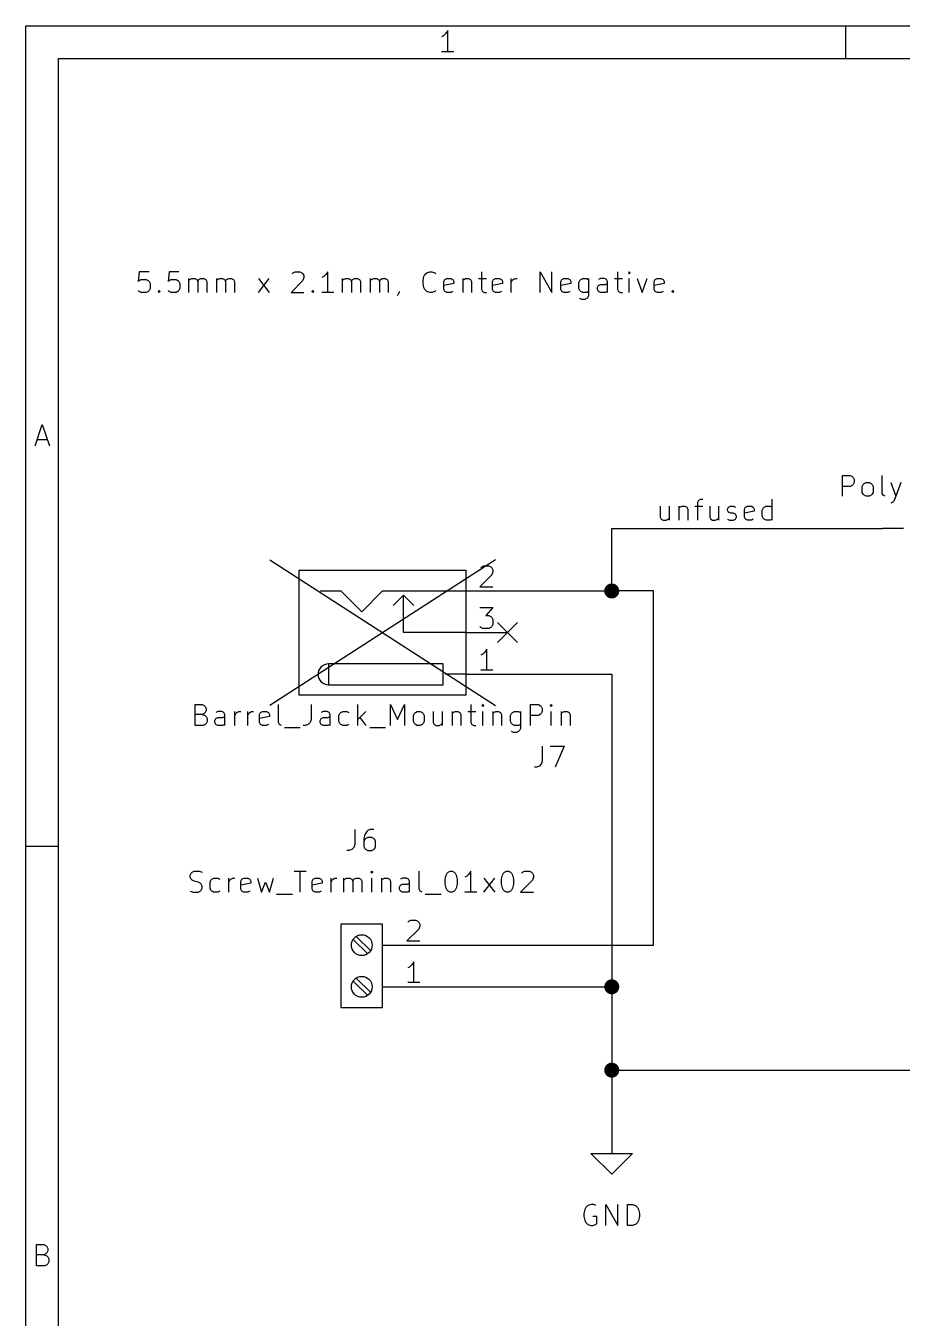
# Model space of a CAD drawing. Header units: millimetres. Extents: x 10 to 287, y -200 to -10.
# Drawn here: x 10 to 63.4, y -88.8 to -10 of the extents above; entities that cross this region are included whole.
import ezdxf

# ---------------------------------------------------------------- set-up
doc = ezdxf.new("R2010")
doc.units = ezdxf.units.MM
for name, color, linetype in [('BLUE', 174, 'CONTINUOUS'), ('GRAYTHREE', 253, 'CONTINUOUS'), ('GREENSIXTYFIVE', 129, 'CONTINUOUS'), ('LIGHTBLUE', 172, 'CONTINUOUS'), ('LIGHTGREEN', 92, 'CONTINUOUS'), ('LIGHTRED', 12, 'CONTINUOUS'), ('PURERED', 1, 'CONTINUOUS'), ('RED', 14, 'CONTINUOUS'), ('REDSIX', 19, 'CONTINUOUS'), ('WHITE', 250, 'CONTINUOUS')]:
    doc.layers.add(name, color=color, linetype=linetype)

msp = doc.modelspace()

# ---------------------------------------------------------------- linework, layer by layer
at = {"layer": 'BLUE', "linetype": 'CONTINUOUS'}
for p, q in [((38.7604, -46.3804), (39.9796, -47.5996)), ((39.9796, -46.3804), (38.7604, -47.5996))]:
    msp.add_line(p, q, dxfattribs=at)
at = {"layer": 'GRAYTHREE', "linetype": 'CONTINUOUS'}
for p, q in [((26.67, -50.8), (26.67, -43.18)), ((26.67, -43.18), (36.83, -43.18)), ((36.83, -43.18), (36.83, -50.8)), ((37.7372, -43.0439), (37.7976, -42.9834)), ((37.7976, -42.9834), (37.9186, -42.9229)), ((37.9186, -42.9229), (38.221, -42.9229)), ((38.221, -42.9229), (38.3419, -42.9834)), ((38.3419, -42.9834), (38.4024, -43.0439)), ((38.4024, -43.0439), (38.4629, -43.1648)), ((38.4629, -43.2858), (38.4024, -43.4672)), ((38.4629, -43.1648), (38.4629, -43.2858)), ((38.4024, -43.4672), (37.6767, -44.1929)), ((27.94, -44.45), (29.21, -44.45)), ((29.21, -44.45), (30.48, -45.72)), ((30.48, -45.72), (31.75, -44.45)), ((31.75, -44.45), (34.29, -44.45)), ((33.02, -44.704), (32.385, -45.339)), ((33.02, -44.704), (33.655, -45.339)), ((33.02, -46.99), (33.02, -44.704)), ((34.29, -44.45), (36.83, -44.45)), ((36.83, -44.45), (39.37, -44.45)), ((37.6767, -44.1929), (38.4629, -44.1929)), ((37.6767, -45.4629), (38.4629, -45.4629)), ((38.4629, -45.4629), (38.0395, -45.9467)), ((38.0395, -45.9467), (38.221, -45.9467)), ((38.221, -45.9467), (38.3419, -46.0072)), ((38.3419, -46.0072), (38.4024, -46.0677)), ((38.4024, -46.0677), (38.4629, -46.1886)), ((38.4629, -46.1886), (38.4629, -46.491)), ((36.83, -46.99), (33.02, -46.99)), ((36.83, -46.99), (39.37, -46.99)), ((37.7372, -46.6725), (37.6767, -46.612)), ((37.8581, -46.7329), (37.7372, -46.6725)), ((38.221, -46.7329), (37.8581, -46.7329)), ((38.3419, -46.6725), (38.221, -46.7329)), ((38.4024, -46.612), (38.3419, -46.6725)), ((38.4629, -46.491), (38.4024, -46.612)), ((38.1, -48.0029), (37.9791, -48.1844)), ((38.1, -49.2729), (38.1, -48.0029)), ((37.8581, -48.3053), (37.7372, -48.3658)), ((37.9791, -48.1844), (37.8581, -48.3053)), ((35.433, -48.895), (28.448, -48.895)), ((28.448, -48.895), (28.448, -50.165)), ((35.433, -50.165), (35.433, -48.895)), ((36.83, -49.53), (35.56, -49.53)), ((36.83, -49.53), (39.37, -49.53)), ((38.4629, -49.2729), (37.7372, -49.2729)), ((28.448, -50.165), (35.433, -50.165)), ((36.83, -50.8), (26.67, -50.8)), ((20.3201, -52.6491), (20.3201, -51.3791)), ((20.3201, -51.3791), (20.7435, -51.3791)), ((20.7435, -51.9839), (20.3201, -51.9839)), ((20.7435, -51.3791), (20.8644, -51.4396)), ((20.8644, -51.9234), (20.7435, -51.9839)), ((20.7435, -51.9839), (20.9249, -52.0444)), ((20.8644, -51.4396), (20.9249, -51.5001)), ((20.9249, -51.8629), (20.8644, -51.9234)), ((20.9249, -51.5001), (20.9854, -51.621)), ((20.9854, -51.742), (20.9249, -51.8629)), ((20.9854, -51.621), (20.9854, -51.742)), ((21.7111, -51.8025), (21.5901, -51.8629)), ((21.953, -51.8025), (21.7111, -51.8025)), ((22.0739, -51.8629), (21.953, -51.8025)), ((22.1344, -51.9839), (22.0739, -51.8629)), ((22.1344, -52.6491), (22.1344, -51.9839)), ((22.7391, -52.6491), (22.7391, -51.8025)), ((22.7391, -52.0444), (22.7996, -51.9234)), ((22.7996, -51.9234), (22.8601, -51.8629)), ((22.8601, -51.8629), (22.981, -51.8025)), ((22.981, -51.8025), (23.102, -51.8025)), ((23.5253, -52.6491), (23.5253, -51.8025)), ((23.5253, -52.0444), (23.5858, -51.9234)), ((23.5858, -51.9234), (23.6463, -51.8629)), ((23.6463, -51.8629), (23.7672, -51.8025)), ((23.7672, -51.8025), (23.8882, -51.8025)), ((24.2511, -51.9839), (24.3115, -51.8629)), ((24.2511, -52.4677), (24.2511, -51.9839)), ((24.3115, -51.8629), (24.4325, -51.8025)), ((24.4325, -51.8025), (24.6744, -51.8025)), ((24.6744, -51.8025), (24.7953, -51.8629)), ((24.7953, -51.8629), (24.8558, -51.9839)), ((24.8558, -51.9839), (24.8558, -52.1048)), ((25.4001, -52.4677), (25.4001, -51.3791)), ((27.3958, -51.3791), (27.3958, -52.2863)), ((28.1215, -51.8025), (28.0005, -51.8629)), ((28.3634, -51.8025), (28.1215, -51.8025)), ((28.4843, -51.8629), (28.3634, -51.8025)), ((28.5448, -51.9839), (28.4843, -51.8629)), ((28.5448, -52.6491), (28.5448, -51.9839)), ((29.0891, -52.0444), (29.1495, -51.9234)), ((29.1495, -51.9234), (29.21, -51.8629)), ((29.21, -51.8629), (29.331, -51.8025)), ((29.331, -51.8025), (29.5729, -51.8025)), ((29.5729, -51.8025), (29.6938, -51.8629)), ((30.2381, -52.6491), (30.2381, -51.3791)), ((30.7219, -51.8025), (30.2381, -52.2863)), ((32.2338, -52.6491), (32.2338, -51.3791)), ((32.2338, -51.3791), (32.6572, -52.2863)), ((32.6572, -52.2863), (33.0805, -51.3791)), ((33.0805, -51.3791), (33.0805, -52.6491)), ((33.6248, -52.0444), (33.6852, -51.9234)), ((33.6852, -51.9234), (33.7457, -51.8629)), ((33.7457, -51.8629), (33.8667, -51.8025)), ((33.8667, -51.8025), (34.0481, -51.8025)), ((34.0481, -51.8025), (34.169, -51.8629)), ((34.169, -51.8629), (34.2295, -51.9234)), ((34.2295, -51.9234), (34.29, -52.0444)), ((34.8342, -51.8025), (34.8342, -52.4677)), ((35.3785, -51.8025), (35.3785, -52.6491)), ((35.9832, -51.8025), (35.9832, -52.6491)), ((35.9832, -51.9234), (36.0437, -51.8629)), ((36.0437, -51.8629), (36.1647, -51.8025)), ((36.1647, -51.8025), (36.3461, -51.8025)), ((36.3461, -51.8025), (36.467, -51.8629)), ((36.467, -51.8629), (36.5275, -51.9839)), ((36.5275, -51.9839), (36.5275, -52.6491)), ((36.9508, -51.8025), (37.4346, -51.8025)), ((37.1322, -51.3791), (37.1322, -52.4677)), ((37.8579, -51.3791), (37.7975, -51.4396)), ((37.7975, -51.4396), (37.8579, -51.5001)), ((37.9184, -51.4396), (37.8579, -51.3791)), ((37.8579, -51.3791), (37.8579, -51.5001)), ((37.8579, -51.5001), (37.9184, -51.4396)), ((37.8579, -52.6491), (37.8579, -51.8025)), ((38.4627, -51.8025), (38.4627, -52.6491)), ((38.4627, -51.9234), (38.5232, -51.8629)), ((38.5232, -51.8629), (38.6442, -51.8025)), ((38.6442, -51.8025), (38.8256, -51.8025)), ((38.8256, -51.8025), (38.9465, -51.8629)), ((38.9465, -51.8629), (39.007, -51.9839)), ((39.007, -51.9839), (39.007, -52.6491)), ((39.5513, -52.0444), (39.6117, -51.9234)), ((39.6117, -51.9234), (39.6722, -51.8629)), ((39.6722, -51.8629), (39.7932, -51.8025)), ((39.7932, -51.8025), (40.0351, -51.8025)), ((40.0351, -51.8025), (40.156, -51.8629)), ((40.156, -51.8025), (40.156, -52.8306)), ((40.7607, -52.6491), (40.7607, -51.3791)), ((40.7607, -51.3791), (41.2445, -51.3791)), ((41.2445, -51.3791), (41.3655, -51.4396)), ((41.3655, -51.9839), (41.2445, -52.0444)), ((41.3655, -51.4396), (41.426, -51.5001)), ((41.426, -51.9234), (41.3655, -51.9839)), ((41.426, -51.5001), (41.4864, -51.621)), ((41.4864, -51.8025), (41.426, -51.9234)), ((41.4864, -51.621), (41.4864, -51.8025)), ((42.0307, -51.3791), (41.9703, -51.4396)), ((41.9703, -51.4396), (42.0307, -51.5001)), ((42.0912, -51.4396), (42.0307, -51.3791)), ((42.0307, -51.3791), (42.0307, -51.5001)), ((42.0307, -51.5001), (42.0912, -51.4396)), ((42.0307, -52.6491), (42.0307, -51.8025)), ((42.6355, -51.8025), (42.6355, -52.6491)), ((42.6355, -51.9234), (42.696, -51.8629)), ((42.696, -51.8629), (42.817, -51.8025)), ((42.817, -51.8025), (42.9984, -51.8025)), ((42.9984, -51.8025), (43.1193, -51.8629)), ((43.1193, -51.8629), (43.1798, -51.9839)), ((43.1798, -51.9839), (43.1798, -52.6491)), ((20.8039, -52.6491), (20.3201, -52.6491)), ((20.9249, -52.5887), (20.8039, -52.6491)), ((20.9249, -52.0444), (20.9854, -52.1048)), ((20.9854, -52.5282), (20.9249, -52.5887)), ((20.9854, -52.1048), (21.0458, -52.2258)), ((21.0458, -52.4072), (20.9854, -52.5282)), ((21.0458, -52.2258), (21.0458, -52.4072)), ((21.5297, -52.3467), (21.5901, -52.2258)), ((21.5297, -52.4677), (21.5297, -52.3467)), ((21.5901, -52.5887), (21.5297, -52.4677)), ((21.5901, -52.2258), (21.7111, -52.1653)), ((21.7111, -52.6491), (21.5901, -52.5887)), ((21.7111, -52.1653), (22.0135, -52.1653)), ((22.0135, -52.6491), (21.7111, -52.6491)), ((22.0135, -52.1653), (22.1344, -52.1048)), ((22.1344, -52.5887), (22.0135, -52.6491)), ((24.8558, -52.1048), (24.2511, -52.2258)), ((24.3115, -52.5887), (24.2511, -52.4677)), ((24.4325, -52.6491), (24.3115, -52.5887)), ((24.6744, -52.6491), (24.4325, -52.6491)), ((24.7953, -52.5887), (24.6744, -52.6491)), ((25.4606, -52.5887), (25.4001, -52.4677)), ((25.5816, -52.6491), (25.4606, -52.5887)), ((25.763, -52.7701), (26.7306, -52.7701)), ((27.0329, -52.6491), (26.912, -52.6491)), ((27.2144, -52.5887), (27.0329, -52.6491)), ((27.3353, -52.4677), (27.2144, -52.5887)), ((27.3958, -52.2863), (27.3353, -52.4677)), ((27.9401, -52.3467), (28.0005, -52.2258)), ((27.9401, -52.4677), (27.9401, -52.3467)), ((28.0005, -52.5887), (27.9401, -52.4677)), ((28.0005, -52.2258), (28.1215, -52.1653)), ((28.1215, -52.6491), (28.0005, -52.5887)), ((28.1215, -52.1653), (28.4239, -52.1653)), ((28.4239, -52.6491), (28.1215, -52.6491)), ((28.4239, -52.1653), (28.5448, -52.1048)), ((28.5448, -52.5887), (28.4239, -52.6491)), ((29.0891, -52.4072), (29.0891, -52.0444)), ((29.1495, -52.5282), (29.0891, -52.4072)), ((29.21, -52.5887), (29.1495, -52.5282)), ((29.331, -52.6491), (29.21, -52.5887)), ((29.5729, -52.6491), (29.331, -52.6491)), ((29.6938, -52.5887), (29.5729, -52.6491)), ((30.3591, -52.1653), (30.7219, -52.6491)), ((30.9639, -52.7701), (31.9315, -52.7701)), ((33.6248, -52.4072), (33.6248, -52.0444)), ((33.6852, -52.5282), (33.6248, -52.4072)), ((33.7457, -52.5887), (33.6852, -52.5282)), ((33.8667, -52.6491), (33.7457, -52.5887)), ((34.0481, -52.6491), (33.8667, -52.6491)), ((34.169, -52.5887), (34.0481, -52.6491)), ((34.2295, -52.5282), (34.169, -52.5887)), ((34.29, -52.4072), (34.2295, -52.5282)), ((34.29, -52.0444), (34.29, -52.4072)), ((34.8342, -52.4677), (34.8947, -52.5887)), ((34.8947, -52.5887), (35.0157, -52.6491)), ((35.0157, -52.6491), (35.1971, -52.6491)), ((35.1971, -52.6491), (35.318, -52.5887)), ((35.318, -52.5887), (35.3785, -52.5282)), ((37.1322, -52.4677), (37.1927, -52.5887)), ((37.1927, -52.5887), (37.3137, -52.6491)), ((37.3137, -52.6491), (37.4346, -52.6491)), ((39.5513, -52.4072), (39.5513, -52.0444)), ((39.6117, -52.5282), (39.5513, -52.4072)), ((39.6722, -52.5887), (39.6117, -52.5282)), ((39.7932, -52.6491), (39.6722, -52.5887)), ((40.0351, -52.6491), (39.7932, -52.6491)), ((40.156, -52.5887), (40.0351, -52.6491)), ((41.2445, -52.0444), (40.7607, -52.0444)), ((39.7327, -53.0725), (39.6117, -53.012)), ((39.9141, -53.0725), (39.7327, -53.0725)), ((40.0351, -53.012), (39.9141, -53.0725)), ((40.0955, -52.9515), (40.0351, -53.012)), ((40.156, -52.8306), (40.0955, -52.9515)), ((41.4867, -53.9191), (41.4867, -54.8263)), ((41.9705, -53.9191), (42.8171, -53.9191)), ((42.8171, -53.9191), (42.2729, -55.1891)), ((41.3053, -55.1287), (41.1238, -55.1891)), ((41.4262, -55.0077), (41.3053, -55.1287)), ((41.4867, -54.8263), (41.4262, -55.0077)), ((41.1238, -55.1891), (41.0029, -55.1891))]:
    msp.add_line(p, q, dxfattribs=at)
at = {"layer": 'GRAYTHREE'}
msp.add_arc((28.45, -49.53), 0.635, 90.180459, 269.819541, dxfattribs=at)
msp.add_arc((28.45, -49.53), 0.635, 90.180459, 269.819541, dxfattribs=at)
at = {"layer": 'GREENSIXTYFIVE', "linetype": 'CONTINUOUS'}
for p, q in [((59.7807, -38.6791), (59.7807, -37.4091)), ((59.7807, -37.4091), (60.2645, -37.4091)), ((60.2645, -37.4091), (60.3855, -37.4696)), ((60.3855, -37.4696), (60.446, -37.5301)), ((60.446, -37.5301), (60.5064, -37.651)), ((60.5064, -37.651), (60.5064, -37.8325)), ((62.1997, -38.4977), (62.1997, -37.4091)), ((60.2645, -38.0744), (59.7807, -38.0744)), ((60.3855, -38.0139), (60.2645, -38.0744)), ((60.446, -37.9534), (60.3855, -38.0139)), ((60.5064, -37.8325), (60.446, -37.9534)), ((60.9903, -38.0744), (61.0507, -37.9534)), ((60.9903, -38.4372), (60.9903, -38.0744)), ((61.0507, -38.5582), (60.9903, -38.4372)), ((61.0507, -37.9534), (61.1112, -37.8929)), ((61.1112, -38.6187), (61.0507, -38.5582)), ((61.1112, -37.8929), (61.2322, -37.8325)), ((61.2322, -37.8325), (61.4136, -37.8325)), ((61.4136, -37.8325), (61.5345, -37.8929)), ((61.5345, -37.8929), (61.595, -37.9534)), ((61.595, -38.5582), (61.5345, -38.6187)), ((61.595, -37.9534), (61.6555, -38.0744)), ((61.6555, -38.4372), (61.595, -38.5582)), ((61.6555, -38.0744), (61.6555, -38.4372)), ((62.2602, -38.6187), (62.1997, -38.4977)), ((62.744, -37.8325), (63.0464, -38.6791)), ((63.3487, -37.8325), (63.0464, -38.6791)), ((61.2322, -38.6791), (61.1112, -38.6187)), ((61.4136, -38.6791), (61.2322, -38.6791)), ((61.5345, -38.6187), (61.4136, -38.6791)), ((62.3812, -38.6791), (62.2602, -38.6187)), ((62.8649, -39.042), (62.744, -39.1025)), ((62.9254, -38.9815), (62.8649, -39.042)), ((63.0464, -38.6791), (62.9254, -38.9815)), ((30.0566, -58.9991), (30.0566, -59.9063)), ((30.8428, -59.0596), (30.7823, -59.1201)), ((30.9637, -58.9991), (30.8428, -59.0596)), ((31.2056, -58.9991), (30.9637, -58.9991)), ((30.6613, -59.3015), (30.6009, -59.5434)), ((30.6009, -59.5434), (30.6009, -60.0272)), ((30.6613, -59.6039), (30.6009, -59.7248)), ((30.7823, -59.1201), (30.6613, -59.3015)), ((30.7218, -59.5434), (30.6613, -59.6039)), ((30.8428, -59.4829), (30.7218, -59.5434)), ((31.0847, -59.4829), (30.8428, -59.4829)), ((31.2056, -59.5434), (31.0847, -59.4829)), ((31.2661, -59.6039), (31.2056, -59.5434)), ((31.3266, -59.7248), (31.2661, -59.6039)), ((31.3266, -60.0272), (31.3266, -59.7248)), ((29.6937, -60.2691), (29.5728, -60.2691)), ((29.8752, -60.2087), (29.6937, -60.2691)), ((29.9961, -60.0877), (29.8752, -60.2087)), ((30.0566, -59.9063), (29.9961, -60.0877)), ((30.6009, -60.0272), (30.6613, -60.1482)), ((30.6613, -60.1482), (30.7218, -60.2087)), ((30.7218, -60.2087), (30.8428, -60.2691)), ((30.8428, -60.2691), (31.0847, -60.2691)), ((31.0847, -60.2691), (31.2056, -60.2087)), ((31.2056, -60.2087), (31.2661, -60.1482)), ((31.2661, -60.1482), (31.3266, -60.0272)), ((20.0177, -61.781), (20.0781, -61.6601)), ((20.0177, -61.902), (20.0177, -61.781)), ((20.0781, -62.0229), (20.0177, -61.902)), ((20.0781, -61.6601), (20.1386, -61.5996)), ((20.1386, -62.0834), (20.0781, -62.0229)), ((20.1386, -61.5996), (20.2596, -61.5391)), ((20.2596, -62.1439), (20.1386, -62.0834)), ((20.2596, -61.5391), (20.5619, -61.5391)), ((20.5015, -62.2044), (20.2596, -62.1439)), ((20.6224, -62.2648), (20.5015, -62.2044)), ((20.5619, -61.5391), (20.7434, -61.5996)), ((21.2272, -62.2044), (21.2876, -62.0834)), ((21.2272, -62.5672), (21.2272, -62.2044)), ((21.2876, -62.0834), (21.3481, -62.0229)), ((21.3481, -62.0229), (21.4691, -61.9625)), ((21.4691, -61.9625), (21.711, -61.9625)), ((21.711, -61.9625), (21.8319, -62.0229)), ((22.3762, -62.8091), (22.3762, -61.9625)), ((22.3762, -62.2044), (22.4367, -62.0834)), ((22.4367, -62.0834), (22.4972, -62.0229)), ((22.4972, -62.0229), (22.6181, -61.9625)), ((22.6181, -61.9625), (22.7391, -61.9625)), ((23.102, -62.1439), (23.1624, -62.0229)), ((23.102, -62.6277), (23.102, -62.1439)), ((23.1624, -62.0229), (23.2834, -61.9625)), ((23.2834, -61.9625), (23.5253, -61.9625)), ((23.5253, -61.9625), (23.6462, -62.0229)), ((23.6462, -62.0229), (23.7067, -62.1439)), ((23.7067, -62.1439), (23.7067, -62.2648)), ((24.1301, -61.9625), (24.372, -62.8091)), ((24.372, -62.8091), (24.6139, -62.2044)), ((24.6139, -62.2044), (24.8558, -62.8091)), ((24.8558, -62.8091), (25.0977, -61.9625)), ((26.3677, -61.5391), (27.0934, -61.5391)), ((26.7306, -62.8091), (26.7306, -61.5391)), ((27.4563, -62.1439), (27.5167, -62.0229)), ((27.4563, -62.6277), (27.4563, -62.1439)), ((27.5167, -62.0229), (27.6377, -61.9625)), ((27.6377, -61.9625), (27.8796, -61.9625)), ((27.8796, -61.9625), (28.0005, -62.0229)), ((28.0005, -62.0229), (28.061, -62.1439)), ((28.061, -62.1439), (28.061, -62.2648)), ((28.6053, -62.8091), (28.6053, -61.9625)), ((28.6053, -62.2044), (28.6658, -62.0834)), ((28.6658, -62.0834), (28.7263, -62.0229)), ((28.7263, -62.0229), (28.8472, -61.9625)), ((28.8472, -61.9625), (28.9682, -61.9625)), ((29.3915, -62.8091), (29.3915, -61.9625)), ((29.3915, -62.0834), (29.452, -62.0229)), ((29.452, -62.0229), (29.573, -61.9625)), ((29.573, -61.9625), (29.7544, -61.9625)), ((29.7544, -61.9625), (29.8753, -62.0229)), ((29.8753, -62.0229), (29.9358, -62.1439)), ((29.9358, -62.1439), (29.9963, -62.0229)), ((29.9358, -62.1439), (29.9358, -62.8091)), ((29.9963, -62.0229), (30.1172, -61.9625)), ((30.1172, -61.9625), (30.2987, -61.9625)), ((30.2987, -61.9625), (30.4196, -62.0229)), ((30.4196, -62.0229), (30.4801, -62.1439)), ((30.4801, -62.1439), (30.4801, -62.8091)), ((31.0848, -61.5391), (31.0244, -61.5996)), ((31.0244, -61.5996), (31.0848, -61.6601)), ((31.1453, -61.5996), (31.0848, -61.5391)), ((31.0848, -61.5391), (31.0848, -61.6601)), ((31.0848, -61.6601), (31.1453, -61.5996)), ((31.0848, -62.8091), (31.0848, -61.9625)), ((31.6896, -61.9625), (31.6896, -62.8091)), ((31.6896, -62.0834), (31.7501, -62.0229)), ((31.7501, -62.0229), (31.8711, -61.9625)), ((31.8711, -61.9625), (32.0525, -61.9625)), ((32.0525, -61.9625), (32.1734, -62.0229)), ((32.1734, -62.0229), (32.2339, -62.1439)), ((32.2339, -62.1439), (32.2339, -62.8091)), ((32.9596, -61.9625), (32.8386, -62.0229)), ((33.2015, -61.9625), (32.9596, -61.9625)), ((33.3224, -62.0229), (33.2015, -61.9625)), ((33.3829, -62.1439), (33.3224, -62.0229)), ((33.3829, -62.8091), (33.3829, -62.1439)), ((33.9876, -62.6277), (33.9876, -61.5391)), ((35.56, -62.0229), (35.6204, -61.781)), ((35.56, -62.3253), (35.56, -62.0229)), ((35.6204, -61.781), (35.6809, -61.6601)), ((35.6809, -61.6601), (35.7414, -61.5996)), ((35.7414, -61.5996), (35.8623, -61.5391)), ((35.8623, -61.5391), (35.9833, -61.5391)), ((35.9833, -61.5391), (36.1042, -61.5996)), ((36.1042, -61.5996), (36.1647, -61.6601)), ((36.1647, -61.6601), (36.2252, -61.781)), ((36.2252, -61.781), (36.2857, -62.0229)), ((36.2857, -62.0229), (36.2857, -62.3253)), ((36.8904, -61.8415), (36.7695, -61.902)), ((37.0114, -61.7206), (36.8904, -61.8415)), ((37.1323, -61.5391), (37.0114, -61.7206)), ((37.1323, -62.8091), (37.1323, -61.5391)), ((37.9185, -62.8091), (38.5837, -61.9625)), ((37.9185, -61.9625), (38.5837, -62.8091)), ((39.0071, -62.0229), (39.0675, -61.781)), ((39.0071, -62.3253), (39.0071, -62.0229)), ((39.0675, -61.781), (39.128, -61.6601)), ((39.128, -61.6601), (39.1885, -61.5996)), ((39.1885, -61.5996), (39.3094, -61.5391)), ((39.3094, -61.5391), (39.4304, -61.5391)), ((39.4304, -61.5391), (39.5513, -61.5996)), ((39.5513, -61.5996), (39.6118, -61.6601)), ((39.6118, -61.6601), (39.6723, -61.781)), ((39.6723, -61.781), (39.7328, -62.0229)), ((39.7328, -62.0229), (39.7328, -62.3253)), ((40.8818, -62.0834), (40.1561, -62.8091)), ((40.2166, -61.6601), (40.277, -61.5996)), ((40.277, -61.5996), (40.398, -61.5391)), ((40.398, -61.5391), (40.7004, -61.5391)), ((40.7004, -61.5391), (40.8213, -61.5996)), ((40.8213, -61.5996), (40.8818, -61.6601)), ((40.8818, -61.6601), (40.9423, -61.781)), ((40.9423, -61.902), (40.8818, -62.0834)), ((40.9423, -61.781), (40.9423, -61.902)), ((20.0177, -62.7487), (20.1991, -62.8091)), ((20.1991, -62.8091), (20.5015, -62.8091)), ((20.5015, -62.8091), (20.6224, -62.7487)), ((20.6829, -62.3253), (20.6224, -62.2648)), ((20.6224, -62.7487), (20.6829, -62.6882)), ((20.7434, -62.4463), (20.6829, -62.3253)), ((20.6829, -62.6882), (20.7434, -62.5672)), ((20.7434, -62.5672), (20.7434, -62.4463)), ((21.2876, -62.6882), (21.2272, -62.5672)), ((21.3481, -62.7487), (21.2876, -62.6882)), ((21.4691, -62.8091), (21.3481, -62.7487)), ((21.711, -62.8091), (21.4691, -62.8091)), ((21.8319, -62.7487), (21.711, -62.8091)), ((23.7067, -62.2648), (23.102, -62.3858)), ((23.1624, -62.7487), (23.102, -62.6277)), ((23.2834, -62.8091), (23.1624, -62.7487)), ((23.5253, -62.8091), (23.2834, -62.8091)), ((23.6462, -62.7487), (23.5253, -62.8091)), ((25.2792, -62.9301), (26.2468, -62.9301)), ((28.061, -62.2648), (27.4563, -62.3858)), ((27.5167, -62.7487), (27.4563, -62.6277)), ((27.6377, -62.8091), (27.5167, -62.7487)), ((27.8796, -62.8091), (27.6377, -62.8091)), ((28.0005, -62.7487), (27.8796, -62.8091)), ((32.7782, -62.5067), (32.8386, -62.3858)), ((32.7782, -62.6277), (32.7782, -62.5067)), ((32.8386, -62.7487), (32.7782, -62.6277)), ((32.8386, -62.3858), (32.9596, -62.3253)), ((32.9596, -62.8091), (32.8386, -62.7487)), ((32.9596, -62.3253), (33.262, -62.3253)), ((33.262, -62.8091), (32.9596, -62.8091)), ((33.262, -62.3253), (33.3829, -62.2648)), ((33.3829, -62.7487), (33.262, -62.8091)), ((34.0481, -62.7487), (33.9876, -62.6277)), ((34.1691, -62.8091), (34.0481, -62.7487)), ((34.3505, -62.9301), (35.3181, -62.9301)), ((35.6204, -62.5672), (35.56, -62.3253)), ((35.6809, -62.6882), (35.6204, -62.5672)), ((35.7414, -62.7487), (35.6809, -62.6882)), ((35.8623, -62.8091), (35.7414, -62.7487)), ((35.9833, -62.8091), (35.8623, -62.8091)), ((36.1042, -62.7487), (35.9833, -62.8091)), ((36.1647, -62.6882), (36.1042, -62.7487)), ((36.2252, -62.5672), (36.1647, -62.6882)), ((36.2857, -62.3253), (36.2252, -62.5672)), ((37.4952, -62.8091), (36.7695, -62.8091)), ((39.0675, -62.5672), (39.0071, -62.3253)), ((39.128, -62.6882), (39.0675, -62.5672)), ((39.1885, -62.7487), (39.128, -62.6882)), ((39.3094, -62.8091), (39.1885, -62.7487)), ((39.4304, -62.8091), (39.3094, -62.8091)), ((39.5513, -62.7487), (39.4304, -62.8091)), ((39.6118, -62.6882), (39.5513, -62.7487)), ((39.6723, -62.5672), (39.6118, -62.6882)), ((39.7328, -62.3253), (39.6723, -62.5672)), ((40.1561, -62.8091), (40.9423, -62.8091)), ((44.2686, -81.9197), (44.1476, -82.0407)), ((44.45, -81.8592), (44.2686, -81.9197)), ((44.6314, -81.8592), (44.45, -81.8592)), ((44.7524, -81.9197), (44.6314, -81.8592)), ((45.3571, -83.1292), (45.3571, -81.8592)), ((45.3571, -81.8592), (46.0828, -83.1292)), ((46.0828, -83.1292), (46.0828, -81.8592)), ((46.6876, -83.1292), (46.6876, -81.8592)), ((46.6876, -81.8592), (46.99, -81.8592)), ((46.99, -81.8592), (47.1714, -81.9197)), ((47.1714, -81.9197), (47.2924, -82.0407)), ((44.0871, -82.1616), (44.0267, -82.4035)), ((44.0267, -82.4035), (44.0267, -82.5849)), ((44.0267, -82.5849), (44.0871, -82.8268)), ((44.1476, -82.0407), (44.0871, -82.1616)), ((44.8128, -82.5849), (44.5709, -82.5849)), ((44.8128, -83.0083), (44.8128, -82.5849)), ((47.2924, -82.0407), (47.3529, -82.1616)), ((47.3529, -82.1616), (47.4133, -82.4035)), ((47.4133, -82.5849), (47.3529, -82.8268)), ((47.4133, -82.4035), (47.4133, -82.5849)), ((44.0871, -82.8268), (44.1476, -82.9478)), ((44.1476, -82.9478), (44.2686, -83.0688)), ((44.2686, -83.0688), (44.45, -83.1292)), ((44.45, -83.1292), (44.5709, -83.1292)), ((44.5709, -83.1292), (44.7524, -83.0688)), ((44.7524, -83.0688), (44.8128, -83.0083)), ((46.99, -83.1292), (46.6876, -83.1292)), ((47.1714, -83.0688), (46.99, -83.1292)), ((47.2924, -82.9478), (47.1714, -83.0688)), ((47.3529, -82.8268), (47.2924, -82.9478))]:
    msp.add_line(p, q, dxfattribs=at)
at = {"layer": 'LIGHTBLUE', "linetype": 'CONTINUOUS'}
for p, q in [((16.9167, -24.9862), (16.8563, -25.591)), ((17.5215, -24.9862), (16.9167, -24.9862)), ((18.731, -24.9862), (18.6706, -25.591)), ((19.3358, -24.9862), (18.731, -24.9862)), ((26.23, -25.1072), (26.2904, -25.0467)), ((26.2904, -25.0467), (26.4114, -24.9862)), ((26.4114, -24.9862), (26.7138, -24.9862)), ((26.7138, -24.9862), (26.8347, -25.0467)), ((26.8347, -25.0467), (26.8952, -25.1072)), ((26.8952, -25.1072), (26.9557, -25.2281)), ((28.2862, -25.1677), (28.1652, -25.2886)), ((28.4071, -24.9862), (28.2862, -25.1677)), ((28.4071, -26.2562), (28.4071, -24.9862)), ((34.2732, -25.2886), (34.3337, -25.1677)), ((34.3337, -25.1677), (34.4547, -25.0467)), ((34.4547, -25.0467), (34.6361, -24.9862)), ((34.6361, -24.9862), (34.757, -24.9862)), ((34.757, -24.9862), (34.9385, -25.0467)), ((34.9385, -25.0467), (34.9989, -25.1072)), ((37.7808, -24.9862), (37.7808, -26.0748)), ((41.3489, -26.2562), (41.3489, -24.9862)), ((41.3489, -24.9862), (42.0746, -26.2562)), ((42.0746, -26.2562), (42.0746, -24.9862)), ((46.066, -24.9862), (46.066, -26.0748)), ((46.7917, -24.9862), (46.7313, -25.0467)), ((46.7313, -25.0467), (46.7917, -25.1072)), ((46.8522, -25.0467), (46.7917, -24.9862)), ((46.7917, -24.9862), (46.7917, -25.1072)), ((46.7917, -25.1072), (46.8522, -25.0467)), ((16.8563, -25.591), (16.9167, -25.5305)), ((16.9167, -25.5305), (17.0377, -25.47)), ((17.0377, -25.47), (17.3401, -25.47)), ((17.3401, -25.47), (17.461, -25.5305)), ((17.461, -25.5305), (17.5215, -25.591)), ((17.5215, -25.591), (17.582, -25.7119)), ((17.582, -25.7119), (17.582, -26.0143)), ((18.6706, -25.591), (18.731, -25.5305)), ((18.731, -25.5305), (18.852, -25.47)), ((18.852, -25.47), (19.1544, -25.47)), ((19.1544, -25.47), (19.2753, -25.5305)), ((19.2753, -25.5305), (19.3358, -25.591)), ((19.3358, -25.591), (19.3963, -25.7119)), ((19.3963, -25.7119), (19.3963, -26.0143)), ((19.9405, -26.2562), (19.9405, -25.4096)), ((19.9405, -25.5305), (20.001, -25.47)), ((20.001, -25.47), (20.122, -25.4096)), ((20.122, -25.4096), (20.3034, -25.4096)), ((20.3034, -25.4096), (20.4243, -25.47)), ((20.4243, -25.47), (20.4848, -25.591)), ((20.4848, -25.591), (20.5453, -25.47)), ((20.4848, -25.591), (20.4848, -26.2562)), ((20.5453, -25.47), (20.6662, -25.4096)), ((20.6662, -25.4096), (20.8477, -25.4096)), ((20.8477, -25.4096), (20.9686, -25.47)), ((20.9686, -25.47), (21.0291, -25.591)), ((21.0291, -25.591), (21.0291, -26.2562)), ((21.6338, -26.2562), (21.6338, -25.4096)), ((21.6338, -25.5305), (21.6943, -25.47)), ((21.6943, -25.47), (21.8153, -25.4096)), ((21.8153, -25.4096), (21.9967, -25.4096)), ((21.9967, -25.4096), (22.1176, -25.47)), ((22.1176, -25.47), (22.1781, -25.591)), ((22.1781, -25.591), (22.2386, -25.47)), ((22.1781, -25.591), (22.1781, -26.2562)), ((22.2386, -25.47), (22.3595, -25.4096)), ((22.3595, -25.4096), (22.541, -25.4096)), ((22.541, -25.4096), (22.6619, -25.47)), ((22.6619, -25.47), (22.7224, -25.591)), ((22.7224, -25.591), (22.7224, -26.2562)), ((24.1738, -26.2562), (24.839, -25.4096)), ((24.1738, -25.4096), (24.839, -26.2562)), ((26.8952, -25.5305), (26.1695, -26.2562)), ((26.9557, -25.3491), (26.8952, -25.5305)), ((26.9557, -25.2281), (26.9557, -25.3491)), ((28.1652, -25.2886), (28.0443, -25.3491)), ((29.3142, -26.2562), (29.3142, -25.4096)), ((29.3142, -25.5305), (29.3747, -25.47)), ((29.3747, -25.47), (29.4957, -25.4096)), ((29.4957, -25.4096), (29.6771, -25.4096)), ((29.6771, -25.4096), (29.798, -25.47)), ((29.798, -25.47), (29.8585, -25.591)), ((29.8585, -25.591), (29.919, -25.47)), ((29.8585, -25.591), (29.8585, -26.2562)), ((29.919, -25.47), (30.0399, -25.4096)), ((30.0399, -25.4096), (30.2214, -25.4096)), ((30.2214, -25.4096), (30.3423, -25.47)), ((30.3423, -25.47), (30.4028, -25.591)), ((30.4028, -25.591), (30.4028, -26.2562)), ((31.0075, -26.2562), (31.0075, -25.4096)), ((31.0075, -25.5305), (31.068, -25.47)), ((31.068, -25.47), (31.189, -25.4096)), ((31.189, -25.4096), (31.3704, -25.4096)), ((31.3704, -25.4096), (31.4913, -25.47)), ((31.4913, -25.47), (31.5518, -25.591)), ((31.5518, -25.591), (31.6123, -25.47)), ((31.5518, -25.591), (31.5518, -26.2562)), ((31.6123, -25.47), (31.7332, -25.4096)), ((31.7332, -25.4096), (31.9147, -25.4096)), ((31.9147, -25.4096), (32.0356, -25.47)), ((32.0356, -25.47), (32.0961, -25.591)), ((32.0961, -25.591), (32.0961, -26.2562)), ((34.2128, -25.5305), (34.2732, -25.2886)), ((34.2128, -25.7119), (34.2128, -25.5305)), ((34.2732, -25.9538), (34.2128, -25.7119)), ((34.3337, -26.0748), (34.2732, -25.9538)), ((35.4828, -25.591), (35.5432, -25.47)), ((35.4828, -26.0748), (35.4828, -25.591)), ((36.0875, -25.7119), (35.4828, -25.8329)), ((35.5432, -25.47), (35.6642, -25.4096)), ((35.6642, -25.4096), (35.9061, -25.4096)), ((35.9061, -25.4096), (36.027, -25.47)), ((36.027, -25.47), (36.0875, -25.591)), ((36.0875, -25.591), (36.0875, -25.7119)), ((36.6318, -25.4096), (36.6318, -26.2562)), ((36.6318, -25.5305), (36.6923, -25.47)), ((36.6923, -25.47), (36.8133, -25.4096)), ((36.8133, -25.4096), (36.9947, -25.4096)), ((36.9947, -25.4096), (37.1156, -25.47)), ((37.1156, -25.47), (37.1761, -25.591)), ((37.1761, -25.591), (37.1761, -26.2562)), ((37.5994, -25.4096), (38.0832, -25.4096)), ((38.4461, -25.591), (38.5065, -25.47)), ((38.4461, -26.0748), (38.4461, -25.591)), ((39.0508, -25.7119), (38.4461, -25.8329)), ((38.5065, -25.47), (38.6275, -25.4096)), ((38.6275, -25.4096), (38.8694, -25.4096)), ((38.8694, -25.4096), (38.9903, -25.47)), ((38.9903, -25.47), (39.0508, -25.591)), ((39.0508, -25.591), (39.0508, -25.7119)), ((39.5951, -26.2562), (39.5951, -25.4096)), ((39.5951, -25.6515), (39.6556, -25.5305)), ((39.6556, -25.5305), (39.7161, -25.47)), ((39.7161, -25.47), (39.837, -25.4096)), ((39.837, -25.4096), (39.958, -25.4096)), ((42.619, -25.591), (42.6794, -25.47)), ((42.619, -26.0748), (42.619, -25.591)), ((43.2237, -25.7119), (42.619, -25.8329)), ((42.6794, -25.47), (42.8004, -25.4096)), ((42.8004, -25.4096), (43.0423, -25.4096)), ((43.0423, -25.4096), (43.1632, -25.47)), ((43.1632, -25.47), (43.2237, -25.591)), ((43.2237, -25.591), (43.2237, -25.7119)), ((43.7076, -25.6515), (43.768, -25.5305)), ((43.7076, -26.0143), (43.7076, -25.6515)), ((43.768, -25.5305), (43.8285, -25.47)), ((43.8285, -25.47), (43.9495, -25.4096)), ((43.9495, -25.4096), (44.1914, -25.4096)), ((44.1914, -25.4096), (44.3123, -25.47)), ((44.3123, -25.4096), (44.3123, -26.4377)), ((44.8566, -25.9538), (44.917, -25.8329)), ((44.8566, -26.0748), (44.8566, -25.9538)), ((45.038, -25.4096), (44.917, -25.47)), ((44.917, -25.8329), (45.038, -25.7724)), ((45.2799, -25.4096), (45.038, -25.4096)), ((45.038, -25.7724), (45.3404, -25.7724)), ((45.4008, -25.47), (45.2799, -25.4096)), ((45.3404, -25.7724), (45.4613, -25.7119)), ((45.4613, -25.591), (45.4008, -25.47)), ((45.4613, -26.2562), (45.4613, -25.591)), ((45.8846, -25.4096), (46.3684, -25.4096)), ((46.7917, -26.2562), (46.7917, -25.4096)), ((47.2756, -25.4096), (47.578, -26.2562)), ((47.578, -26.2562), (47.8803, -25.4096)), ((48.3037, -25.591), (48.3641, -25.47)), ((48.3037, -26.0748), (48.3037, -25.591)), ((48.9084, -25.7119), (48.3037, -25.8329)), ((48.3641, -25.47), (48.4851, -25.4096)), ((48.4851, -25.4096), (48.727, -25.4096)), ((48.727, -25.4096), (48.8479, -25.47)), ((48.8479, -25.47), (48.9084, -25.591)), ((48.9084, -25.591), (48.9084, -25.7119)), ((16.9167, -26.1958), (16.8563, -26.1353)), ((17.0377, -26.2562), (16.9167, -26.1958)), ((17.3401, -26.2562), (17.0377, -26.2562)), ((17.461, -26.1958), (17.3401, -26.2562)), ((17.5215, -26.1353), (17.461, -26.1958)), ((17.582, -26.0143), (17.5215, -26.1353)), ((18.0658, -26.1958), (18.1262, -26.1353)), ((18.1262, -26.2562), (18.0658, -26.1958)), ((18.1262, -26.1353), (18.1867, -26.1958)), ((18.1262, -26.1353), (18.1262, -26.2562)), ((18.1867, -26.1958), (18.1262, -26.2562)), ((18.731, -26.1958), (18.6706, -26.1353)), ((18.852, -26.2562), (18.731, -26.1958)), ((19.1544, -26.2562), (18.852, -26.2562)), ((19.2753, -26.1958), (19.1544, -26.2562)), ((19.3358, -26.1353), (19.2753, -26.1958)), ((19.3963, -26.0143), (19.3358, -26.1353)), ((26.1695, -26.2562), (26.9557, -26.2562)), ((27.4395, -26.1958), (27.4999, -26.1353)), ((27.4999, -26.2562), (27.4395, -26.1958)), ((27.4999, -26.1353), (27.5604, -26.1958)), ((27.4999, -26.1353), (27.4999, -26.2562)), ((27.5604, -26.1958), (27.4999, -26.2562)), ((28.77, -26.2562), (28.0443, -26.2562)), ((32.7008, -26.3772), (32.6404, -26.4377)), ((32.7613, -26.2562), (32.7008, -26.3772)), ((32.7613, -26.1958), (32.7613, -26.2562)), ((34.4547, -26.1958), (34.3337, -26.0748)), ((34.6361, -26.2562), (34.4547, -26.1958)), ((34.757, -26.2562), (34.6361, -26.2562)), ((34.9385, -26.1958), (34.757, -26.2562)), ((34.9989, -26.1353), (34.9385, -26.1958)), ((35.5432, -26.1958), (35.4828, -26.0748)), ((35.6642, -26.2562), (35.5432, -26.1958)), ((35.9061, -26.2562), (35.6642, -26.2562)), ((36.027, -26.1958), (35.9061, -26.2562)), ((37.7808, -26.0748), (37.8413, -26.1958)), ((37.8413, -26.1958), (37.9623, -26.2562)), ((37.9623, -26.2562), (38.0832, -26.2562)), ((38.5065, -26.1958), (38.4461, -26.0748)), ((38.6275, -26.2562), (38.5065, -26.1958)), ((38.8694, -26.2562), (38.6275, -26.2562)), ((38.9903, -26.1958), (38.8694, -26.2562)), ((42.6794, -26.1958), (42.619, -26.0748)), ((42.8004, -26.2562), (42.6794, -26.1958)), ((43.0423, -26.2562), (42.8004, -26.2562)), ((43.1632, -26.1958), (43.0423, -26.2562)), ((43.768, -26.1353), (43.7076, -26.0143)), ((43.8285, -26.1958), (43.768, -26.1353)), ((43.889, -26.6796), (43.768, -26.6191)), ((43.9495, -26.2562), (43.8285, -26.1958)), ((44.0704, -26.6796), (43.889, -26.6796)), ((44.1914, -26.2562), (43.9495, -26.2562)), ((44.1914, -26.6191), (44.0704, -26.6796)), ((44.3123, -26.1958), (44.1914, -26.2562)), ((44.2518, -26.5586), (44.1914, -26.6191)), ((44.3123, -26.4377), (44.2518, -26.5586)), ((44.917, -26.1958), (44.8566, -26.0748)), ((45.038, -26.2562), (44.917, -26.1958)), ((45.3404, -26.2562), (45.038, -26.2562)), ((45.4613, -26.1958), (45.3404, -26.2562)), ((46.066, -26.0748), (46.1265, -26.1958)), ((46.1265, -26.1958), (46.2475, -26.2562)), ((46.2475, -26.2562), (46.3684, -26.2562)), ((48.3641, -26.1958), (48.3037, -26.0748)), ((48.4851, -26.2562), (48.3641, -26.1958)), ((48.727, -26.2562), (48.4851, -26.2562)), ((48.8479, -26.1958), (48.727, -26.2562)), ((49.3923, -26.1958), (49.4527, -26.1353)), ((49.4527, -26.2562), (49.3923, -26.1958)), ((49.4527, -26.1353), (49.5132, -26.1958)), ((49.4527, -26.1353), (49.4527, -26.2562)), ((49.5132, -26.1958), (49.4527, -26.2562))]:
    msp.add_line(p, q, dxfattribs=at)
at = {"layer": 'LIGHTGREEN', "linetype": 'CONTINUOUS'}
for p, q in [((45.72, -40.64), (62.23, -40.64)), ((45.72, -44.45), (45.72, -40.64)), ((39.37, -44.45), (45.72, -44.45)), ((48.26, -44.45), (45.72, -44.45)), ((48.26, -66.04), (48.26, -44.45)), ((39.37, -49.53), (45.72, -49.53)), ((45.72, -49.53), (45.72, -68.58)), ((35.56, -66.04), (48.26, -66.04)), ((35.56, -68.58), (45.72, -68.58)), ((45.72, -68.58), (45.72, -73.66)), ((45.72, -73.66), (73.66, -73.66)), ((45.72, -73.66), (45.72, -77.47))]:
    msp.add_line(p, q, dxfattribs=at)
at = {"layer": 'LIGHTGREEN', "const_width": 0.4572}
for points in [[(45.4914, -44.45, 1), (45.9486, -44.45, 1)], [(45.4914, -68.58, 1), (45.9486, -68.58, 1)], [(45.4914, -73.66, 1), (45.9486, -73.66, 1)]]:
    msp.add_lwpolyline(points, format="xyb", close=True, dxfattribs=at)
at = {"layer": 'LIGHTRED', "linetype": 'CONTINUOUS'}
for p, q in [((33.2922, -64.6339), (33.3526, -64.5734)), ((33.3526, -64.5734), (33.4736, -64.5129)), ((33.4736, -64.5129), (33.776, -64.5129)), ((33.776, -64.5129), (33.8969, -64.5734)), ((33.8969, -64.5734), (33.9574, -64.6339)), ((33.9574, -65.0572), (33.2317, -65.7829)), ((33.9574, -64.6339), (34.0179, -64.7548)), ((34.0179, -64.8758), (33.9574, -65.0572)), ((34.0179, -64.7548), (34.0179, -64.8758)), ((33.2317, -65.7829), (34.0179, -65.7829)), ((33.4131, -67.3553), (33.2922, -67.4158)), ((33.5341, -67.2344), (33.4131, -67.3553)), ((33.655, -67.0529), (33.5341, -67.2344)), ((33.655, -68.3229), (33.655, -67.0529)), ((34.0179, -68.3229), (33.2922, -68.3229))]:
    msp.add_line(p, q, dxfattribs=at)
at = {"layer": 'PURERED', "linetype": 'CONTINUOUS'}
for p, q in [((24.8665, -42.5501), (38.6335, -51.4299)), ((38.6335, -42.5501), (24.8665, -51.4299))]:
    msp.add_line(p, q, dxfattribs=at)
at = {"layer": 'RED', "linetype": 'CONTINUOUS'}
for p, q in [((10, -10), (287.0022, -10)), ((10, -200.0072), (10, -10)), ((60, -12), (60, -10)), ((35.47, -10.6032), (35.3462, -10.6651)), ((35.5938, -10.4794), (35.47, -10.6032)), ((35.7176, -10.2937), (35.5938, -10.4794)), ((35.7176, -11.5937), (35.7176, -10.2937)), ((36.089, -11.5937), (35.3462, -11.5937)), ((12, -12), (285.0022, -12)), ((12, -198.0072), (12, -12)), ((10.5667, -35.5937), (11, -34.2937)), ((11, -34.2937), (11.4333, -35.5937)), ((10.6905, -35.2222), (11.3095, -35.2222)), ((63.5, -40.64), (62.23, -40.64)), ((10, -60), (12, -60)), ((31.75, -64.77), (29.21, -64.77)), ((29.21, -64.77), (29.21, -69.85)), ((31.75, -69.85), (31.75, -64.77)), ((30.8356, -66.548), (29.972, -65.7098)), ((31.0134, -66.3702), (30.1498, -65.532)), ((31.75, -66.04), (35.56, -66.04)), ((30.8356, -69.088), (29.972, -68.2498)), ((31.0134, -68.9102), (30.1498, -68.072)), ((31.75, -68.58), (35.56, -68.58)), ((29.21, -69.85), (31.75, -69.85)), ((45.72, -77.47), (45.72, -78.74)), ((45.72, -80.01), (44.45, -78.74)), ((44.45, -78.74), (45.72, -78.74)), ((45.72, -78.74), (46.99, -78.74)), ((46.99, -78.74), (45.72, -80.01)), ((10.6595, -85.5937), (10.6595, -84.2937)), ((10.6595, -84.2937), (11.0928, -84.2937)), ((11.0928, -84.9127), (10.6595, -84.9127)), ((11.0928, -84.2937), (11.2166, -84.3556)), ((11.2166, -84.8508), (11.0928, -84.9127)), ((11.0928, -84.9127), (11.2785, -84.9746)), ((11.2166, -84.3556), (11.2785, -84.4175)), ((11.2785, -84.7889), (11.2166, -84.8508)), ((11.2785, -84.4175), (11.3404, -84.5413)), ((11.3404, -84.6651), (11.2785, -84.7889)), ((11.2785, -84.9746), (11.3404, -85.0365)), ((11.3404, -84.5413), (11.3404, -84.6651)), ((11.3404, -85.0365), (11.4023, -85.1603)), ((11.1547, -85.5937), (10.6595, -85.5937)), ((11.2785, -85.5318), (11.1547, -85.5937)), ((11.3404, -85.4698), (11.2785, -85.5318)), ((11.4023, -85.346), (11.3404, -85.4698)), ((11.4023, -85.1603), (11.4023, -85.346))]:
    msp.add_line(p, q, dxfattribs=at)
at = {"layer": 'RED'}
for centre in [(30.48, -66.04), (30.48, -68.58)]:
    msp.add_circle(centre, 0.635, dxfattribs=at)
at = {"layer": 'REDSIX', "linetype": 'CONTINUOUS'}
for p, q in [((48.6667, -39.2803), (48.6667, -39.9455)), ((49.211, -39.2803), (49.211, -40.1269)), ((49.8157, -39.2803), (49.8157, -40.1269)), ((49.8157, -39.4012), (49.8762, -39.3407)), ((49.8762, -39.3407), (49.9972, -39.2803)), ((49.9972, -39.2803), (50.1786, -39.2803)), ((50.1786, -39.2803), (50.2995, -39.3407)), ((50.2995, -39.3407), (50.36, -39.4617)), ((50.7833, -39.2803), (51.2671, -39.2803)), ((50.9647, -39.0384), (51.0252, -38.9174)), ((50.9647, -40.1269), (50.9647, -39.0384)), ((51.0252, -38.9174), (51.1462, -38.8569)), ((51.1462, -38.8569), (51.2671, -38.8569)), ((51.6904, -39.2803), (51.6904, -39.9455)), ((52.2347, -39.2803), (52.2347, -40.1269)), ((52.779, -39.4617), (52.8394, -39.3407)), ((52.8394, -39.3407), (52.9604, -39.2803)), ((52.9604, -39.2803), (53.1418, -39.2803)), ((53.1418, -39.2803), (53.2628, -39.3407)), ((53.8071, -39.4617), (53.8675, -39.3407)), ((53.8675, -39.3407), (53.9885, -39.2803)), ((53.9885, -39.2803), (54.2304, -39.2803)), ((54.2304, -39.2803), (54.3513, -39.3407)), ((54.3513, -39.3407), (54.4118, -39.4617)), ((54.9561, -39.4012), (55.0166, -39.3407)), ((55.0166, -39.3407), (55.1376, -39.2803)), ((55.1376, -39.2803), (55.3795, -39.2803)), ((55.3795, -39.2803), (55.5004, -39.3407)), ((55.5004, -40.1269), (55.5004, -38.8569)), ((48.6667, -39.9455), (48.7272, -40.0665)), ((48.7272, -40.0665), (48.8482, -40.1269)), ((48.8482, -40.1269), (49.0296, -40.1269)), ((49.0296, -40.1269), (49.1505, -40.0665)), ((49.1505, -40.0665), (49.211, -40.006)), ((50.36, -39.4617), (50.36, -40.1269)), ((51.6904, -39.9455), (51.7509, -40.0665)), ((51.7509, -40.0665), (51.8719, -40.1269)), ((51.8719, -40.1269), (52.0533, -40.1269)), ((52.0533, -40.1269), (52.1742, -40.0665)), ((52.1742, -40.0665), (52.2347, -40.006)), ((52.779, -39.5222), (52.779, -39.4617)), ((52.8394, -39.6431), (52.779, -39.5222)), ((52.779, -40.0665), (52.8999, -40.1269)), ((52.9604, -39.7036), (52.8394, -39.6431)), ((52.8999, -40.1269), (53.1418, -40.1269)), ((53.1418, -39.7036), (52.9604, -39.7036)), ((53.2628, -39.7641), (53.1418, -39.7036)), ((53.1418, -40.1269), (53.2628, -40.0665)), ((53.3232, -39.885), (53.2628, -39.7641)), ((53.2628, -40.0665), (53.3232, -39.9455)), ((53.3232, -39.9455), (53.3232, -39.885)), ((53.8071, -39.9455), (53.8071, -39.4617)), ((54.4118, -39.5826), (53.8071, -39.7036)), ((53.8675, -40.0665), (53.8071, -39.9455)), ((53.9885, -40.1269), (53.8675, -40.0665)), ((54.2304, -40.1269), (53.9885, -40.1269)), ((54.3513, -40.0665), (54.2304, -40.1269)), ((54.4118, -39.4617), (54.4118, -39.5826)), ((54.8957, -39.5222), (54.9561, -39.4012)), ((54.8957, -39.885), (54.8957, -39.5222)), ((54.9561, -40.006), (54.8957, -39.885)), ((55.0166, -40.0665), (54.9561, -40.006)), ((55.1376, -40.1269), (55.0166, -40.0665)), ((55.3795, -40.1269), (55.1376, -40.1269)), ((55.5004, -40.0665), (55.3795, -40.1269))]:
    msp.add_line(p, q, dxfattribs=at)
at = {"layer": 'WHITE', "linetype": 'CONTINUOUS'}
for p, q in [((26.67, -50.8), (26.67, -43.18)), ((26.67, -43.18), (36.83, -43.18)), ((36.83, -43.18), (36.83, -50.8)), ((36.83, -50.8), (26.67, -50.8)), ((31.75, -64.77), (29.21, -64.77)), ((29.21, -64.77), (29.21, -69.85)), ((31.75, -69.85), (31.75, -64.77)), ((29.21, -69.85), (31.75, -69.85))]:
    msp.add_line(p, q, dxfattribs=at)

doc.saveas('drawing.dxf')
